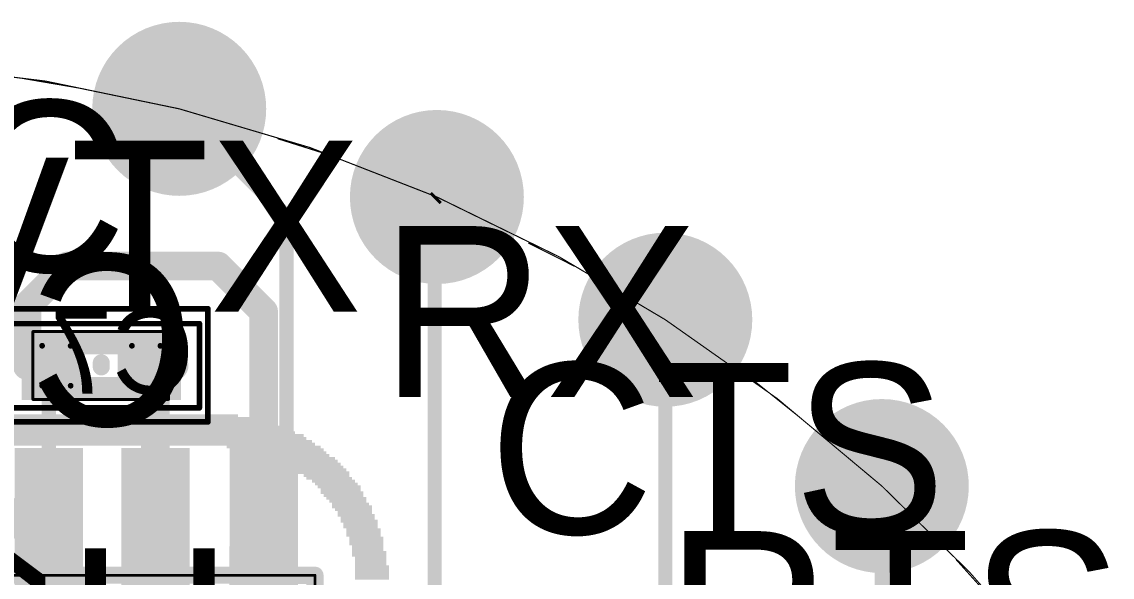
# Model space of a CAD drawing. Extents: x 215 to 281, y 31 to 138.
# Drawn here: x 263.45 to 273.17, y 83.08 to 88.03 of the extents above; entities that cross this region are included whole.
import ezdxf

# ---------------------------------------------------------------- set-up
doc = ezdxf.new("R2010")
doc.units = 0
doc.layers.get('0').update_dxf_attribs({"linetype": 'CONTINUOUS'})
for name, color, linetype in [('BOTTOMLAYER', 5, 'CONTINUOUS'), ('BOTTOMOVERLAY', 54, 'CONTINUOUS'), ('BOTTOMPASTE', 16, 'CONTINUOUS'), ('BOTTOMSOLDER', 6, 'CONTINUOUS'), ('KEEPOUTLAYER', 6, 'CONTINUOUS'), ('MECHANICAL1', 6, 'CONTINUOUS'), ('MECHANICAL16', 56, 'CONTINUOUS'), ('MECHANICAL2', 216, 'CONTINUOUS'), ('MECHANICAL34', 56, 'CONTINUOUS'), ('MIDLAYER1', 16, 'CONTINUOUS'), ('MIDLAYER14', 9, 'CONTINUOUS'), ('MIDLAYER2', 76, 'CONTINUOUS'), ('MIDLAYER3', 90, 'CONTINUOUS'), ('MULTILAYER', 9, 'CONTINUOUS'), ('PADHOLELAYER', 156, 'CONTINUOUS'), ('TOPLAYER', 1, 'CONTINUOUS'), ('TOPOVERLAY', 2, 'CONTINUOUS'), ('TOPSOLDER', 216, 'CONTINUOUS')]:
    doc.layers.add(name, color=color, linetype=linetype)

# ---------------------------------------------------------------- blocks, each defined once
blk = doc.blocks.new('HDR1X6_B_31')
at = {"layer": 'BOTTOMLAYER', "const_width": 0.75}
for points in [[(-7.6557, -1.6985, 1), (-6.9057, -1.6985, 1)], [(-5.3589, -2.484, 1), (-4.6089, -2.484, 1)], [(-3.3226, -3.5776, 1), (-2.5726, -3.5776, 1)], [(-1.3924, -5.0598, 1), (-0.6424, -5.0598, 1)]]:
    blk.add_lwpolyline(points, format="xyb", close=True, dxfattribs=at)
at = {"layer": 'BOTTOMSOLDER', "const_width": 0.7754}
for points in [[(-7.6684, -1.6985, 1), (-6.893, -1.6985, 1)], [(-5.3716, -2.484, 1), (-4.5962, -2.484, 1)], [(-3.3353, -3.5776, 1), (-2.5599, -3.5776, 1)], [(-1.4051, -5.0598, 1), (-0.6297, -5.0598, 1)]]:
    blk.add_lwpolyline(points, format="xyb", close=True, dxfattribs=at)
at = {"layer": 'MIDLAYER1', "const_width": 0.75}
for points in [[(-7.6557, -1.6985, 1), (-6.9057, -1.6985, 1)], [(-5.3589, -2.484, 1), (-4.6089, -2.484, 1)], [(-3.3226, -3.5776, 1), (-2.5726, -3.5776, 1)], [(-1.3924, -5.0598, 1), (-0.6424, -5.0598, 1)]]:
    blk.add_lwpolyline(points, format="xyb", close=True, dxfattribs=at)
at = {"layer": 'MIDLAYER14', "const_width": 0.75}
for points in [[(-7.6557, -1.6985, 1), (-6.9057, -1.6985, 1)], [(-5.3589, -2.484, 1), (-4.6089, -2.484, 1)], [(-3.3226, -3.5776, 1), (-2.5726, -3.5776, 1)], [(-1.3924, -5.0598, 1), (-0.6424, -5.0598, 1)]]:
    blk.add_lwpolyline(points, format="xyb", close=True, dxfattribs=at)
at = {"layer": 'MIDLAYER2', "const_width": 0.75}
for points in [[(-7.6557, -1.6985, 1), (-6.9057, -1.6985, 1)], [(-5.3589, -2.484, 1), (-4.6089, -2.484, 1)], [(-3.3226, -3.5776, 1), (-2.5726, -3.5776, 1)], [(-1.3924, -5.0598, 1), (-0.6424, -5.0598, 1)]]:
    blk.add_lwpolyline(points, format="xyb", close=True, dxfattribs=at)
at = {"layer": 'MIDLAYER3', "const_width": 0.75}
for points in [[(-7.6557, -1.6985, 1), (-6.9057, -1.6985, 1)], [(-5.3589, -2.484, 1), (-4.6089, -2.484, 1)], [(-3.3226, -3.5776, 1), (-2.5726, -3.5776, 1)], [(-1.3924, -5.0598, 1), (-0.6424, -5.0598, 1)]]:
    blk.add_lwpolyline(points, format="xyb", close=True, dxfattribs=at)
at = {"layer": 'MULTILAYER', "const_width": 0.75}
for points in [[(-7.6557, -1.6985, 1), (-6.9057, -1.6985, 1)], [(-5.3589, -2.484, 1), (-4.6089, -2.484, 1)], [(-3.3226, -3.5776, 1), (-2.5726, -3.5776, 1)], [(-1.3924, -5.0598, 1), (-0.6424, -5.0598, 1)]]:
    blk.add_lwpolyline(points, format="xyb", close=True, dxfattribs=at)
at = {"layer": 'PADHOLELAYER', "const_width": 0.45}
for points in [[(-7.5057, -1.6985, 1), (-7.0557, -1.6985, 1)], [(-5.2089, -2.484, 1), (-4.7589, -2.484, 1)], [(-3.1726, -3.5776, 1), (-2.7226, -3.5776, 1)], [(-1.2424, -5.0598, 1), (-0.7924, -5.0598, 1)]]:
    blk.add_lwpolyline(points, format="xyb", close=True, dxfattribs=at)
at = {"layer": 'TOPLAYER', "const_width": 0.75}
for points in [[(-7.6557, -1.6985, 1), (-6.9057, -1.6985, 1)], [(-5.3589, -2.484, 1), (-4.6089, -2.484, 1)], [(-3.3226, -3.5776, 1), (-2.5726, -3.5776, 1)], [(-1.3924, -5.0598, 1), (-0.6424, -5.0598, 1)]]:
    blk.add_lwpolyline(points, format="xyb", close=True, dxfattribs=at)
at = {"layer": 'TOPSOLDER', "const_width": 0.7754}
for points in [[(-7.6684, -1.6985, 1), (-6.893, -1.6985, 1)], [(-5.3716, -2.484, 1), (-4.5962, -2.484, 1)], [(-3.3353, -3.5776, 1), (-2.5599, -3.5776, 1)], [(-1.4051, -5.0598, 1), (-0.6297, -5.0598, 1)]]:
    blk.add_lwpolyline(points, format="xyb", close=True, dxfattribs=at)
blk = doc.blocks.new('C0402_B_45')
at = {"layer": 'BOTTOMLAYER', "const_width": 0.127}
for points in [[(-0.5905, 0.1778, 1), (-0.4635, 0.1778, 1)], [(-0.3365, 0.1778, 1), (-0.2095, 0.1778, 1)], [(0.2095, 0.1778, 1), (0.3365, 0.1778, 1)], [(0.4635, 0.1778, 1), (0.5905, 0.1778, 1)], [(-0.5905, -0.1778, 1), (-0.4635, -0.1778, 1)], [(-0.3365, -0.1778, 1), (-0.2095, -0.1778, 1)], [(0.2095, -0.1778, 1), (0.3365, -0.1778, 1)], [(0.4635, -0.1778, 1), (0.5905, -0.1778, 1)]]:
    blk.add_lwpolyline(points, format="xyb", close=True, dxfattribs=at)
at = {"layer": 'BOTTOMLAYER'}
for points in [[(-0.527, -0.3048), (-0.273, -0.3048), (-0.527, 0.3048), (-0.273, 0.3048)], [(0.273, -0.3048), (0.527, -0.3048), (0.273, 0.3048), (0.527, 0.3048)], [(-0.654, -0.1778), (-0.146, -0.1778), (-0.654, 0.1778), (-0.146, 0.1778)], [(0.146, -0.1778), (0.654, -0.1778), (0.146, 0.1778), (0.654, 0.1778)]]:
    blk.add_solid(points, dxfattribs=at)
at = {"layer": 'BOTTOMOVERLAY', "const_width": 0.1524}
blk.add_lwpolyline([(0, 0.01), (0, -0.0254)], dxfattribs=at)
at = {"layer": 'BOTTOMOVERLAY', "const_width": 0.0762}
for points in [[(-0.0381, 0.01, 1), (0.0381, 0.01, 1)], [(-0.0381, -0.0254, 1), (0.0381, -0.0254, 1)]]:
    blk.add_lwpolyline(points, format="xyb", close=True, dxfattribs=at)
at = {"layer": 'BOTTOMPASTE', "const_width": 0.0254}
for points in [[(-0.5397, 0.1778, 1), (-0.5143, 0.1778, 1)], [(-0.2857, 0.1778, 1), (-0.2603, 0.1778, 1)], [(0.2603, 0.1778, 1), (0.2857, 0.1778, 1)], [(0.5143, 0.1778, 1), (0.5397, 0.1778, 1)], [(-0.5397, -0.1778, 1), (-0.5143, -0.1778, 1)], [(-0.2857, -0.1778, 1), (-0.2603, -0.1778, 1)], [(0.2603, -0.1778, 1), (0.2857, -0.1778, 1)], [(0.5143, -0.1778, 1), (0.5397, -0.1778, 1)]]:
    blk.add_lwpolyline(points, format="xyb", close=True, dxfattribs=at)
at = {"layer": 'BOTTOMPASTE'}
for points in [[(-0.527, -0.2032), (-0.273, -0.2032), (-0.527, 0.2032), (-0.273, 0.2032)], [(0.273, -0.2032), (0.527, -0.2032), (0.273, 0.2032), (0.527, 0.2032)], [(-0.5524, -0.1778), (-0.2476, -0.1778), (-0.5524, 0.1778), (-0.2476, 0.1778)], [(0.2476, -0.1778), (0.5524, -0.1778), (0.2476, 0.1778), (0.5524, 0.1778)]]:
    blk.add_solid(points, dxfattribs=at)
at = {"layer": 'BOTTOMSOLDER', "const_width": 0.127}
for points in [[(-0.5905, 0.1778, 1), (-0.4635, 0.1778, 1)], [(-0.3365, 0.1778, 1), (-0.2095, 0.1778, 1)], [(0.2095, 0.1778, 1), (0.3365, 0.1778, 1)], [(0.4635, 0.1778, 1), (0.5905, 0.1778, 1)], [(-0.5905, -0.1778, 1), (-0.4635, -0.1778, 1)], [(-0.3365, -0.1778, 1), (-0.2095, -0.1778, 1)], [(0.2095, -0.1778, 1), (0.3365, -0.1778, 1)], [(0.4635, -0.1778, 1), (0.5905, -0.1778, 1)]]:
    blk.add_lwpolyline(points, format="xyb", close=True, dxfattribs=at)
at = {"layer": 'BOTTOMSOLDER'}
for points in [[(-0.527, -0.3048), (-0.273, -0.3048), (-0.527, 0.3048), (-0.273, 0.3048)], [(0.273, -0.3048), (0.527, -0.3048), (0.273, 0.3048), (0.527, 0.3048)], [(-0.654, -0.1778), (-0.146, -0.1778), (-0.654, 0.1778), (-0.146, 0.1778)], [(0.146, -0.1778), (0.654, -0.1778), (0.146, 0.1778), (0.654, 0.1778)]]:
    blk.add_solid(points, dxfattribs=at)
at = {"layer": 'MECHANICAL16'}
for points, const_width in [([(-0.95, 0.5), (-0.95, -0.508)], 0.0508), ([(0.9652, 0.5), (-0.95, 0.5)], 0.0508), ([(0.9652, 0.5), (0.9652, -0.508)], 0.0508), ([(-0.6, 0.3), (-0.6, -0.3048)], 0.0254), ([(0.6096, 0.3), (-0.6, 0.3)], 0.0254), ([(0.508, 0.2032), (-0.508, 0.2032)], 0.2032), ([(0.6096, 0.3), (0.6096, -0.3048)], 0.0254), ([(0.508, -0.2032), (-0.508, -0.2032)], 0.2032), ([(0.6096, -0.3048), (-0.6, -0.3048)], 0.0254), ([(0.9652, -0.508), (-0.95, -0.508)], 0.0508)]:
    blk.add_lwpolyline(points, dxfattribs=dict(at, const_width=const_width))
for points, const_width in [([(-0.9627, 0.5, 1), (-0.9373, 0.5, 1)], 0.0254), ([(-0.9627, 0.5, 1), (-0.9373, 0.5, 1)], 0.0254), ([(0.9525, 0.5, 1), (0.9779, 0.5, 1)], 0.0254), ([(0.9525, 0.5, 1), (0.9779, 0.5, 1)], 0.0254), ([(-0.6063, 0.3, 1), (-0.5936, 0.3, 1)], 0.0127), ([(-0.6063, 0.3, 1), (-0.5936, 0.3, 1)], 0.0127), ([(-0.5588, 0.2032, 1), (-0.4572, 0.2032, 1)], 0.1016), ([(0.4572, 0.2032, 1), (0.5588, 0.2032, 1)], 0.1016), ([(0.6032, 0.3, 1), (0.6159, 0.3, 1)], 0.0127), ([(0.6032, 0.3, 1), (0.6159, 0.3, 1)], 0.0127), ([(-0.5588, -0.2032, 1), (-0.4572, -0.2032, 1)], 0.1016), ([(0.4572, -0.2032, 1), (0.5588, -0.2032, 1)], 0.1016), ([(-0.6063, -0.3048, 1), (-0.5936, -0.3048, 1)], 0.0127), ([(-0.6063, -0.3048, 1), (-0.5936, -0.3048, 1)], 0.0127), ([(0.6032, -0.3048, 1), (0.6159, -0.3048, 1)], 0.0127), ([(0.6032, -0.3048, 1), (0.6159, -0.3048, 1)], 0.0127), ([(-0.9627, -0.508, 1), (-0.9373, -0.508, 1)], 0.0254), ([(-0.9627, -0.508, 1), (-0.9373, -0.508, 1)], 0.0254), ([(0.9525, -0.508, 1), (0.9779, -0.508, 1)], 0.0254), ([(0.9525, -0.508, 1), (0.9779, -0.508, 1)], 0.0254)]:
    blk.add_lwpolyline(points, format="xyb", close=True, dxfattribs=dict(at, const_width=const_width))
for points in [[(-0.7121, -0.3048), (-0.4073, -0.3048), (-0.7121, 0.3048), (-0.4073, 0.3048)], [(0.4052, -0.3048), (0.71, -0.3048), (0.4052, 0.3048), (0.71, 0.3048)]]:
    blk.add_solid(points, dxfattribs=at)
at = {"layer": 'MECHANICAL2', "const_width": 0.05}
for points in [[(0.875, 0.375), (-0.875, 0.375)], [(-0.875, 0.375), (-0.875, -0.375)], [(0.875, 0.375), (0.875, -0.375)], [(0.875, -0.375), (-0.875, -0.375)]]:
    blk.add_lwpolyline(points, dxfattribs=at)
at = {"layer": 'MECHANICAL2', "const_width": 0.025}
for points in [[(-0.8875, 0.375, 1), (-0.8625, 0.375, 1)], [(-0.8875, 0.375, 1), (-0.8625, 0.375, 1)], [(0.8625, 0.375, 1), (0.8875, 0.375, 1)], [(0.8625, 0.375, 1), (0.8875, 0.375, 1)], [(-0.8875, -0.375, 1), (-0.8625, -0.375, 1)], [(-0.8875, -0.375, 1), (-0.8625, -0.375, 1)], [(0.8625, -0.375, 1), (0.8875, -0.375, 1)], [(0.8625, -0.375, 1), (0.8875, -0.375, 1)]]:
    blk.add_lwpolyline(points, format="xyb", close=True, dxfattribs=at)
at = {"layer": 'MECHANICAL2', "text_generation_flag": 2}
blk.add_text('C7', height=0.75, rotation=180, dxfattribs=at).set_placement((-0.825, 0.25))
blk = doc.blocks.new('PX4_LOGO_20MM_82')
at = {"layer": 'TOPOVERLAY'}
for points in [[(-19.9898, -8.2042), (-19.685, -8.2042), (-19.9898, -8.1788), (-19.685, -8.1788)], [(-19.9898, -8.2296), (-19.685, -8.2296), (-19.9898, -8.2042), (-19.685, -8.2042)], [(-19.9898, -8.255), (-19.685, -8.255), (-19.9898, -8.2296), (-19.685, -8.2296)], [(-19.9898, -8.2804), (-19.685, -8.2804), (-19.9898, -8.255), (-19.685, -8.255)], [(-19.9898, -8.3058), (-19.685, -8.3058), (-19.9898, -8.2804), (-19.685, -8.2804)], [(-19.9644, -8.3312), (-19.685, -8.3312), (-19.9644, -8.3058), (-19.685, -8.3058)], [(-19.9644, -8.3566), (-19.685, -8.3566), (-19.9644, -8.3312), (-19.685, -8.3312)], [(-19.9644, -8.382), (-19.685, -8.382), (-19.9644, -8.3566), (-19.685, -8.3566)], [(-19.9644, -8.4074), (-19.6596, -8.4074), (-19.9644, -8.382), (-19.6596, -8.382)], [(-19.9644, -8.4328), (-19.6596, -8.4328), (-19.9644, -8.4074), (-19.6596, -8.4074)], [(-19.939, -8.4582), (-19.6596, -8.4582), (-19.939, -8.4328), (-19.6596, -8.4328)], [(-19.939, -8.4836), (-19.6596, -8.4836), (-19.939, -8.4582), (-19.6596, -8.4582)], [(-19.939, -8.509), (-19.6342, -8.509), (-19.939, -8.4836), (-19.6342, -8.4836)], [(-19.939, -8.5344), (-19.6342, -8.5344), (-19.939, -8.509), (-19.6342, -8.509)], [(-19.939, -8.5598), (-19.6342, -8.5598), (-19.939, -8.5344), (-19.6342, -8.5344)], [(-19.9136, -8.5852), (-19.6088, -8.5852), (-19.9136, -8.5598), (-19.6088, -8.5598)], [(-19.9136, -8.6106), (-19.6088, -8.6106), (-19.9136, -8.5852), (-19.6088, -8.5852)], [(-19.9136, -8.636), (-19.6088, -8.636), (-19.9136, -8.6106), (-19.6088, -8.6106)], [(-19.8882, -8.6614), (-19.5834, -8.6614), (-19.8882, -8.636), (-19.5834, -8.636)], [(-19.8882, -8.6868), (-19.5834, -8.6868), (-19.8882, -8.6614), (-19.5834, -8.6614)], [(-19.8882, -8.7122), (-19.558, -8.7122), (-19.8882, -8.6868), (-19.558, -8.6868)], [(-19.8628, -8.7376), (-19.558, -8.7376), (-19.8628, -8.7122), (-19.558, -8.7122)], [(-19.8628, -8.763), (-19.5326, -8.763), (-19.8628, -8.7376), (-19.5326, -8.7376)], [(-19.8374, -8.7884), (-19.5326, -8.7884), (-19.8374, -8.763), (-19.5326, -8.763)], [(-19.8374, -8.8138), (-19.5072, -8.8138), (-19.8374, -8.7884), (-19.5072, -8.7884)], [(-19.8374, -8.8392), (-19.4818, -8.8392), (-19.8374, -8.8138), (-19.4818, -8.8138)], [(-19.812, -8.8646), (-19.4818, -8.8646), (-19.812, -8.8392), (-19.4818, -8.8392)], [(-19.7866, -8.89), (-19.4564, -8.89), (-19.7866, -8.8646), (-19.4564, -8.8646)], [(-19.7866, -8.9154), (-19.431, -8.9154), (-19.7866, -8.89), (-19.431, -8.89)], [(-19.7612, -8.9408), (-19.4056, -8.9408), (-19.7612, -8.9154), (-19.4056, -8.9154)], [(-19.7612, -8.9662), (-19.3802, -8.9662), (-19.7612, -8.9408), (-19.3802, -8.9408)], [(-19.7358, -8.9916), (-19.3802, -8.9916), (-19.7358, -8.9662), (-19.3802, -8.9662)], [(-19.7358, -9.017), (-19.3548, -9.017), (-19.7358, -8.9916), (-19.3548, -8.9916)], [(-19.7104, -9.0424), (-19.3294, -9.0424), (-19.7104, -9.017), (-19.3294, -9.017)], [(-19.685, -9.0678), (-19.304, -9.0678), (-19.685, -9.0424), (-19.304, -9.0424)], [(-19.6596, -9.0932), (-19.2532, -9.0932), (-19.6596, -9.0678), (-19.2532, -9.0678)], [(-19.6342, -9.1186), (-19.2278, -9.1186), (-19.6342, -9.0932), (-19.2278, -9.0932)], [(-19.6342, -9.144), (-19.177, -9.144), (-19.6342, -9.1186), (-19.177, -9.1186)], [(-19.6088, -9.1694), (-19.177, -9.1694), (-19.6088, -9.144), (-19.177, -9.144)], [(-19.5834, -9.1948), (-19.1262, -9.1948), (-19.5834, -9.1694), (-19.1262, -9.1694)], [(-19.558, -9.2202), (-19.0754, -9.2202), (-19.558, -9.1948), (-19.0754, -9.1948)], [(-19.5326, -9.2456), (-19.0246, -9.2456), (-19.5326, -9.2202), (-19.0246, -9.2202)], [(-19.5072, -9.271), (-18.9738, -9.271), (-19.5072, -9.2456), (-18.9738, -9.2456)], [(-19.4564, -9.2964), (-18.8976, -9.2964), (-19.4564, -9.271), (-18.8976, -9.271)], [(-19.431, -9.3218), (-18.8214, -9.3218), (-19.431, -9.2964), (-18.8214, -9.2964)], [(-19.4056, -9.3472), (-18.6944, -9.3472), (-19.4056, -9.3218), (-18.6944, -9.3218)], [(-19.3802, -9.3726), (-18.542, -9.3726), (-19.3802, -9.3472), (-18.542, -9.3472)], [(-19.3294, -9.398), (-2.4638, -9.398), (-19.3294, -9.3726), (-2.4638, -9.3726)], [(-19.304, -9.4234), (-2.5146, -9.4234), (-19.304, -9.398), (-2.5146, -9.398)], [(-19.2532, -9.4488), (-2.5654, -9.4488), (-19.2532, -9.4234), (-2.5654, -9.4234)], [(-19.2278, -9.4742), (-2.6162, -9.4742), (-19.2278, -9.4488), (-2.6162, -9.4488)], [(-19.1516, -9.4996), (-2.667, -9.4996), (-19.1516, -9.4742), (-2.667, -9.4742)], [(-19.1262, -9.525), (-2.7178, -9.525), (-19.1262, -9.4996), (-2.7178, -9.4996)], [(-19.05, -9.5504), (-2.794, -9.5504), (-19.05, -9.525), (-2.794, -9.525)], [(-18.9738, -9.5758), (-2.8702, -9.5758), (-18.9738, -9.5504), (-2.8702, -9.5504)], [(-18.8976, -9.6012), (-2.9718, -9.6012), (-18.8976, -9.5758), (-2.9718, -9.5758)], [(-18.8214, -9.6266), (-3.0734, -9.6266), (-18.8214, -9.6012), (-3.0734, -9.6012)], [(-18.6436, -9.652), (-3.2766, -9.652), (-18.6436, -9.6266), (-3.2766, -9.6266)]]:
    blk.add_solid(points, dxfattribs=at)
blk = doc.blocks.new('SOT23_5_B_83')
at = {"layer": 'BOTTOMLAYER', "const_width": 0.1397}
for points in [[(-1.1596, -0.8509, 1), (-1.0199, -0.8509, 1)], [(-0.8802, -0.8509, 1), (-0.7405, -0.8509, 1)], [(-1.1596, -1.7907, 1), (-1.0199, -1.7907, 1)], [(-0.8802, -1.7907, 1), (-0.7405, -1.7907, 1)]]:
    blk.add_lwpolyline(points, format="xyb", close=True, dxfattribs=at)
at = {"layer": 'BOTTOMLAYER'}
for points in [[(-1.2294, 0.6905), (-0.6706, 0.6905), (-1.2294, 1.9097), (-0.6706, 1.9097)], [(-0.2794, 0.6905), (0.2794, 0.6905), (-0.2794, 1.9097), (0.2794, 1.9097)], [(0.6858, 0.6905), (1.2446, 0.6905), (0.6858, 1.9097), (1.2446, 1.9097)], [(-1.0897, -1.9304), (-0.8103, -1.9304), (-1.0897, -0.7112), (-0.8103, -0.7112)], [(0.6858, -1.9304), (1.2446, -1.9304), (0.6858, -0.7112), (1.2446, -0.7112)], [(-1.2294, -1.7907), (-0.6706, -1.7907), (-1.2294, -0.8509), (-0.6706, -0.8509)]]:
    blk.add_solid(points, dxfattribs=at)
at = {"layer": 'BOTTOMOVERLAY', "const_width": 0.2032}
for points in [[(-1.4224, -0.4318), (-1.4224, 0.4294)], [(1.4224, -0.4318), (1.4224, 0.4294)], [(-0.2684, -0.8128), (0.2794, -0.8128)]]:
    blk.add_lwpolyline(points, dxfattribs=at)
at = {"layer": 'BOTTOMOVERLAY', "const_width": 0.1016}
for points in [[(-1.4732, 0.4294, 1), (-1.3716, 0.4294, 1)], [(1.3716, 0.4294, 1), (1.4732, 0.4294, 1)], [(-1.4732, -0.4318, 1), (-1.3716, -0.4318, 1)], [(1.3716, -0.4318, 1), (1.4732, -0.4318, 1)], [(-0.3192, -0.8128, 1), (-0.2176, -0.8128, 1)], [(0.2286, -0.8128, 1), (0.3302, -0.8128, 1)]]:
    blk.add_lwpolyline(points, format="xyb", close=True, dxfattribs=at)
at = {"layer": 'BOTTOMPASTE', "const_width": 0.0381}
for points in [[(-1.1088, -0.8509, 1), (-1.0707, -0.8509, 1)], [(-0.8294, -0.8509, 1), (-0.7913, -0.8509, 1)], [(-1.1088, -1.7907, 1), (-1.0707, -1.7907, 1)], [(-0.8294, -1.7907, 1), (-0.7913, -1.7907, 1)]]:
    blk.add_lwpolyline(points, format="xyb", close=True, dxfattribs=at)
at = {"layer": 'BOTTOMPASTE'}
for points in [[(-1.1278, 0.7921), (-0.7722, 0.7921), (-1.1278, 1.8081), (-0.7722, 1.8081)], [(-0.1778, 0.7921), (0.1778, 0.7921), (-0.1778, 1.8081), (0.1778, 1.8081)], [(0.7874, 0.7921), (1.143, 0.7921), (0.7874, 1.8081), (1.143, 1.8081)], [(-1.1278, -1.7907), (-0.7722, -1.7907), (-1.1278, -0.8509), (-0.7722, -0.8509)], [(-1.0897, -1.8288), (-0.8103, -1.8288), (-1.0897, -0.8128), (-0.8103, -0.8128)], [(0.7874, -1.8288), (1.143, -1.8288), (0.7874, -0.8128), (1.143, -0.8128)]]:
    blk.add_solid(points, dxfattribs=at)
at = {"layer": 'BOTTOMSOLDER', "const_width": 0.1651}
for points in [[(-1.1723, -0.8509, 1), (-1.0072, -0.8509, 1)], [(-0.8929, -0.8509, 1), (-0.7278, -0.8509, 1)], [(-1.1723, -1.7907, 1), (-1.0072, -1.7907, 1)], [(-0.8929, -1.7907, 1), (-0.7278, -1.7907, 1)]]:
    blk.add_lwpolyline(points, format="xyb", close=True, dxfattribs=at)
at = {"layer": 'BOTTOMSOLDER'}
for points in [[(-1.2548, 0.6651), (-0.6452, 0.6651), (-1.2548, 1.9351), (-0.6452, 1.9351)], [(-0.3048, 0.6651), (0.3048, 0.6651), (-0.3048, 1.9351), (0.3048, 1.9351)], [(0.6604, 0.6651), (1.27, 0.6651), (0.6604, 1.9351), (1.27, 1.9351)], [(-1.0897, -1.9558), (-0.8103, -1.9558), (-1.0897, -0.6858), (-0.8103, -0.6858)], [(0.6604, -1.9558), (1.27, -1.9558), (0.6604, -0.6858), (1.27, -0.6858)], [(-1.2548, -1.7907), (-0.6452, -1.7907), (-1.2548, -0.8509), (-0.6452, -0.8509)]]:
    blk.add_solid(points, dxfattribs=at)
at = {"layer": 'MECHANICAL16', "const_width": 0.1524}
for points in [[(-1.4, -0.8128), (-1.4, 0.8)], [(-1.4, 0.8), (1.4224, 0.8)], [(1.4224, -0.8128), (1.4224, 0.8)], [(-1.4, -0.8128), (1.4224, -0.8128)]]:
    blk.add_lwpolyline(points, dxfattribs=at)
at = {"layer": 'MECHANICAL16', "const_width": 0.0762}
for points in [[(-1.4381, 0.8, 1), (-1.3619, 0.8, 1)], [(-1.4381, 0.8, 1), (-1.3619, 0.8, 1)], [(1.3843, 0.8, 1), (1.4605, 0.8, 1)], [(1.3843, 0.8, 1), (1.4605, 0.8, 1)], [(-1.4381, -0.8128, 1), (-1.3619, -0.8128, 1)], [(-1.4381, -0.8128, 1), (-1.3619, -0.8128, 1)], [(1.3843, -0.8128, 1), (1.4605, -0.8128, 1)], [(1.3843, -0.8128, 1), (1.4605, -0.8128, 1)]]:
    blk.add_lwpolyline(points, format="xyb", close=True, dxfattribs=at)
at = {"layer": 'MECHANICAL16'}
for points in [[(-1.2, 0.85), (-0.7, 0.85), (-1.2, 1.5), (-0.7, 1.5)], [(-0.25, 0.85), (0.254, 0.85), (-0.25, 1.5), (0.254, 1.5)], [(0.7112, 0.85), (1.2192, 0.85), (0.7112, 1.5), (1.2192, 1.5)], [(-1.2, -1.5236), (-0.7, -1.5236), (-1.2, -0.8632), (-0.7, -0.8632)], [(0.7112, -1.5244), (1.2192, -1.5244), (0.7112, -0.864), (1.2192, -0.864)]]:
    blk.add_solid(points, dxfattribs=at)
at = {"layer": 'MECHANICAL34', "const_width": 0.0254}
for points in [[(-1.4, -0.8128), (-1.4, 0.8)], [(-1.4, 0.8), (1.4224, 0.8)], [(1.4224, -0.8128), (1.4224, 0.8)], [(-1.4, -0.8128), (1.4224, -0.8128)]]:
    blk.add_lwpolyline(points, dxfattribs=at)
at = {"layer": 'MECHANICAL34', "const_width": 0.0127}
for points in [[(-1.4063, 0.8, 1), (-1.3936, 0.8, 1)], [(-1.4063, 0.8, 1), (-1.3936, 0.8, 1)], [(1.4161, 0.8, 1), (1.4287, 0.8, 1)], [(1.4161, 0.8, 1), (1.4287, 0.8, 1)], [(-1.4063, -0.8128, 1), (-1.3936, -0.8128, 1)], [(-1.4063, -0.8128, 1), (-1.3936, -0.8128, 1)], [(1.4161, -0.8128, 1), (1.4287, -0.8128, 1)], [(1.4161, -0.8128, 1), (1.4287, -0.8128, 1)]]:
    blk.add_lwpolyline(points, format="xyb", close=True, dxfattribs=at)

msp = doc.modelspace()

# ---------------------------------------------------------------- linework, layer by layer
at = {"layer": 'BOTTOMLAYER'}
for points, const_width in [([(263.4996, 85.4964), (263.8552, 85.852)], 0.254), ([(263.8552, 85.852), (265.2014, 85.852)], 0.254), ([(265.2014, 85.852), (265.6078, 85.4456)], 0.254), ([(263.4996, 84.963), (263.4996, 85.4964)], 0.254), ([(265.6078, 83.5961), (265.6078, 85.4456)], 0.254), ([(264.6426, 84.7956), (264.81, 84.963)], 0.254), ([(264.6426, 83.5961), (264.6426, 84.7956)], 0.254), ([(263.6926, 83.5961), (263.6926, 84.77)], 0.127), ([(263.6926, 82.4106), (263.6926, 83.5961)], 0.254), ([(264.668, 82.3214), (264.668, 83.5707)], 0.254)]:
    msp.add_lwpolyline(points, dxfattribs=dict(at, const_width=const_width))
for points, const_width in [([(263.7917, 85.852, 1), (263.9187, 85.852, 1)], 0.127), ([(263.7917, 85.852, 1), (263.9187, 85.852, 1)], 0.127), ([(265.1379, 85.852, 1), (265.2649, 85.852, 1)], 0.127), ([(265.1379, 85.852, 1), (265.2649, 85.852, 1)], 0.127), ([(263.4361, 85.4964, 1), (263.5631, 85.4964, 1)], 0.127), ([(263.4361, 85.4964, 1), (263.5631, 85.4964, 1)], 0.127), ([(265.5443, 85.4456, 1), (265.6713, 85.4456, 1)], 0.127), ([(265.5443, 85.4456, 1), (265.6713, 85.4456, 1)], 0.127), ([(263.4361, 84.963, 1), (263.5631, 84.963, 1)], 0.127), ([(264.7465, 84.963, 1), (264.8735, 84.963, 1)], 0.127), ([(264.5791, 84.7956, 1), (264.7061, 84.7956, 1)], 0.127), ([(264.5791, 84.7956, 1), (264.7061, 84.7956, 1)], 0.127), ([(263.6609, 84.77, 1), (263.7244, 84.77, 1)], 0.0635), ([(263.6291, 83.5961, 1), (263.7561, 83.5961, 1)], 0.127), ([(264.5791, 83.5961, 1), (264.7061, 83.5961, 1)], 0.127), ([(264.6045, 83.5707, 1), (264.7315, 83.5707, 1)], 0.127), ([(265.5443, 83.5961, 1), (265.6713, 83.5961, 1)], 0.127), ([(263.6609, 83.5961, 1), (263.7244, 83.5961, 1)], 0.0635)]:
    msp.add_lwpolyline(points, format="xyb", close=True, dxfattribs=dict(at, const_width=const_width))
at = {"layer": 'KEEPOUTLAYER', "const_width": 0.01}
for points in [[(263.4488, 87.5253), (263.9568, 87.4384)], [(265.7347, 86.9855), (266.2682, 86.8172)], [(267.97, 86.0552), (268.3759, 85.8511)], [(269.9511, 84.8519), (270.383, 84.5058)], [(271.78, 83.2358), (272.0086, 82.9818)]]:
    msp.add_lwpolyline(points, dxfattribs=at)
at = {"layer": 'KEEPOUTLAYER', "const_width": 0.005}
for points in [[(263.4463, 87.5253, 1), (263.4513, 87.5253, 1)], [(263.9543, 87.4384, 1), (263.9593, 87.4384, 1)], [(265.7322, 86.9855, 1), (265.7372, 86.9855, 1)], [(266.2657, 86.8172, 1), (266.2707, 86.8172, 1)], [(267.9675, 86.0552, 1), (267.9725, 86.0552, 1)], [(268.3734, 85.8511, 1), (268.3784, 85.8511, 1)], [(269.9486, 84.8519, 1), (269.9536, 84.8519, 1)], [(270.3805, 84.5058, 1), (270.3855, 84.5058, 1)], [(271.7775, 83.2358, 1), (271.7825, 83.2358, 1)]]:
    msp.add_lwpolyline(points, format="xyb", close=True, dxfattribs=at)
at = {"layer": 'MECHANICAL1', "const_width": 0.01}
for points in [[(262.454, 87.6462), (263.6631, 87.4993)], [(263.6631, 87.4993), (264.8549, 87.2523)], [(264.8549, 87.2523), (266.0205, 86.9073)], [(266.0205, 86.9073), (267.1517, 86.4668)], [(267.1517, 86.4668), (268.2411, 85.9339)], [(268.2411, 85.9339), (269.188, 85.3732)], [(269.188, 85.3732), (270.187, 84.6697)], [(270.187, 84.6697), (271.1182, 83.891)], [(271.1182, 83.891), (271.8978, 83.1262)], [(271.8978, 83.1262), (272.6222, 82.2992)]]:
    msp.add_lwpolyline(points, dxfattribs=at)
at = {"layer": 'MECHANICAL1', "const_width": 0.005}
for points in [[(263.6606, 87.4993, 1), (263.6656, 87.4993, 1)], [(263.6606, 87.4993, 1), (263.6656, 87.4993, 1)], [(264.8524, 87.2523, 1), (264.8574, 87.2523, 1)], [(264.8524, 87.2523, 1), (264.8574, 87.2523, 1)], [(266.018, 86.9073, 1), (266.023, 86.9073, 1)], [(266.018, 86.9073, 1), (266.023, 86.9073, 1)], [(267.1492, 86.4668, 1), (267.1542, 86.4668, 1)], [(267.1492, 86.4668, 1), (267.1542, 86.4668, 1)], [(268.2386, 85.9339, 1), (268.2436, 85.9339, 1)], [(268.2386, 85.9339, 1), (268.2436, 85.9339, 1)], [(269.1855, 85.3732, 1), (269.1905, 85.3732, 1)], [(269.1855, 85.3732, 1), (269.1905, 85.3732, 1)], [(270.1845, 84.6697, 1), (270.1895, 84.6697, 1)], [(270.1845, 84.6697, 1), (270.1895, 84.6697, 1)], [(271.1157, 83.891, 1), (271.1207, 83.891, 1)], [(271.1157, 83.891, 1), (271.1207, 83.891, 1)], [(271.8953, 83.1262, 1), (271.9003, 83.1262, 1)], [(271.8953, 83.1262, 1), (271.9003, 83.1262, 1)]]:
    msp.add_lwpolyline(points, format="xyb", close=True, dxfattribs=at)
at = {"layer": 'MIDLAYER1', "const_width": 0.254}
msp.add_lwpolyline([(262.1026, 84.8868), (264.668, 82.3214)], dxfattribs=at)
at = {"layer": 'MIDLAYER14', "const_width": 0.127}
for points in [[(264.8549, 87.2523), (265.811, 86.2962)], [(267.1318, 86.4469), (267.1517, 86.4668)], [(267.1318, 76.6318), (267.1318, 86.4469)], [(265.811, 77.0636), (265.811, 86.2962)], [(269.188, 78.03), (269.188, 85.3732)], [(271.1182, 77.5956), (271.1182, 83.891)]]:
    msp.add_lwpolyline(points, dxfattribs=at)
at = {"layer": 'MIDLAYER14', "const_width": 0.0635}
for points in [[(264.8232, 87.2523, 1), (264.8867, 87.2523, 1)], [(267.1001, 86.4469, 1), (267.1635, 86.4469, 1)], [(267.1001, 86.4469, 1), (267.1635, 86.4469, 1)], [(267.1199, 86.4668, 1), (267.1834, 86.4668, 1)], [(265.7792, 86.2962, 1), (265.8428, 86.2962, 1)], [(265.7792, 86.2962, 1), (265.8428, 86.2962, 1)], [(269.1563, 85.3732, 1), (269.2198, 85.3732, 1)], [(271.0865, 83.891, 1), (271.15, 83.891, 1)]]:
    msp.add_lwpolyline(points, format="xyb", close=True, dxfattribs=at)

# ---------------------------------------------------------------- block references
msp.add_blockref('HDR1X6_B_31', (272.1356, 88.9508))
for name, p, rotation in [('C0402_B_45', (264.16, 84.963), 180), ('PX4_LOGO_20MM_82', (246.7356, 74.8792), 180), ('SOT23_5_B_83', (264.6426, 82.296), 359.9980000000001)]:
    msp.add_blockref(name, p, dxfattribs=dict(rotation=rotation))

# ---------------------------------------------------------------- texts
at = {"layer": 'MECHANICAL16', "text_generation_flag": 2}
msp.add_text('C7', height=1.524, dxfattribs=at).set_placement((264.9982, 84.4296))
msp.add_text('U1', height=1.524, rotation=359.998, dxfattribs=at).set_placement((265.3284, 81.8134))
at = {"layer": 'TOPOVERLAY'}
for s, p in [('NC', (261.4422, 85.8012)), ('TX', (263.8806, 85.4456)), ('RX', (266.6492, 84.6836)), ('CTS', (267.6144, 83.4644)), ('RTS', (269.1892, 81.9658))]:
    msp.add_text(s, height=1.524, rotation=360, dxfattribs=at).set_placement(p)
msp.add_text('G    L     H    5V', height=1.524, dxfattribs=at).set_placement((249.8344, 85.2932))

doc.saveas('drawing.dxf')
